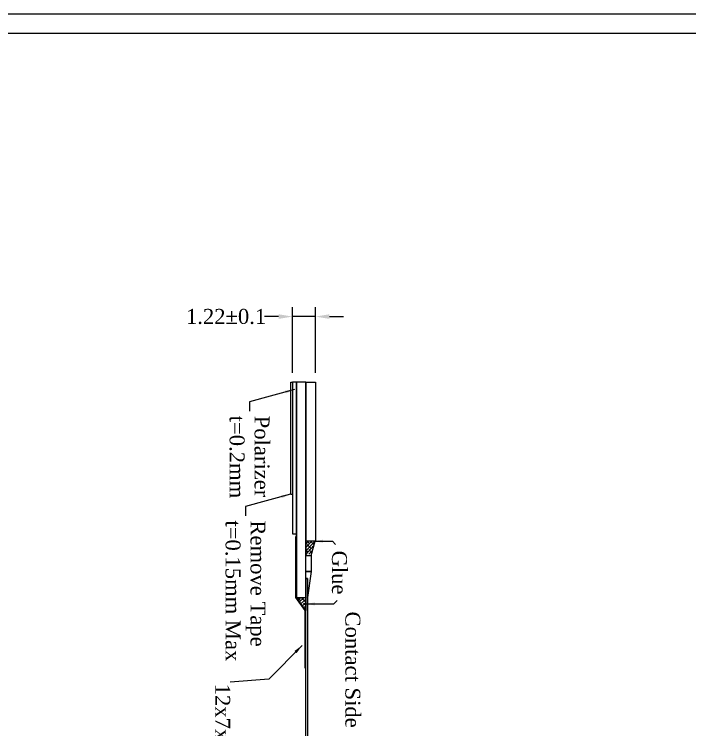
# Model space of a CAD drawing. Header units: millimetres. Extents: x -179 to 120, y 0 to 80.
# Drawn here: x 47.8 to 83.9, y 41.78 to 80 of the extents above; entities that cross this region are included whole.
import ezdxf

# ---------------------------------------------------------------- set-up
doc = ezdxf.new("R2010")
doc.units = ezdxf.units.MM
doc.header["$MEASUREMENT"] = 0
for name, color, linetype in [('Dimension', 7, 'Continuous'), ('Driver IC', 8, 'Continuous'), ('FPC', 30, 'Continuous'), ('Frame', 7, 'Continuous'), ('Index', 7, 'Continuous'), ('Tape', 6, 'Continuous')]:
    doc.layers.add(name, color=color, linetype=linetype)
doc.styles.get("Standard").update_dxf_attribs({"font": 'TIMES.TTF'})
doc.dimstyles.get("Standard").update_dxf_attribs({"dimtxt": 0.8, "dimasz": 0.75, "dimexe": 0.5, "dimexo": 0.5, "dimgap": 0.1, "dimtad": 0, "dimdec": 3, "dimdsep": 46, "dimtxsty": 'Standard', "dimcen": 0.09, "dimadec": 0, "dimazin": 2, "dimtfac": 1, "dimtdec": 3, "dimtmove": 0, "dimatfit": 3, "dimfxl": 0, "dimtolj": 1, "dimarcsym": 0})

# ---------------------------------------------------------------- blocks, each defined once
blk = doc.blocks.new('*D15')
at = {"layer": 'Defpoints', "color": 0}
for p in [(62.675, 63.852), (62.675, 60.352), (63.895, 60.352)]:
    blk.add_point(p, dxfattribs=at)
at = {"layer": 'Dimension', "color": 0, "lineweight": -2}
for p, q in [((62.675, 60.852), (62.675, 64.352)), ((63.895, 60.852), (63.895, 64.352)), ((61.925, 63.852), (61.175, 63.852)), ((63.895, 63.852), (62.675, 63.852)), ((64.645, 63.852), (65.395, 63.852))]:
    blk.add_line(p, q, dxfattribs=at)
at = {"layer": 'Dimension', "color": 0}
for points in [[(61.925, 63.977), (61.925, 63.727), (62.675, 63.852)], [(64.645, 63.977), (64.645, 63.727), (63.895, 63.852)]]:
    blk.add_solid(points, dxfattribs=at)
at = {"layer": 'Dimension', "color": 0, "insert": (59.12, 63.852), "char_height": 0.8, "attachment_point": 5}
blk.add_mtext('\\A1;1.22±0.1', dxfattribs=at)

msp = doc.modelspace()

# ---------------------------------------------------------------- hatches: boundary and pattern name
h = msp.add_hatch()
h.set_pattern_fill('ANSI38', color=8, angle=-90, style=0)
h.set_pattern_definition([(225, (100.1748, 101.75174), (-0.08838835, 0.08838835), []), (135, (100.1748, 101.75174), (-0.08838835, 0.26516504), [0.3125, -0.1875])])
h.paths.add_polyline_path([(63.3748, 51.8517), (63.3748, 51.1517), (63.6748, 51.1517), (63.8748, 51.8517)])
h = msp.add_hatch()
h.set_pattern_fill('ANSI38', color=8, angle=-180, style=0)
h.set_pattern_definition([(45, (7.8748, 4.39174), (-0.08838835, 0.08838835), []), (135, (7.8748, 4.39174), (-0.26516504, 0.08838835), [0.3125, -0.1875])])
h.paths.add_polyline_path([(63.3748, 48.8517), (62.8748, 48.8517), (63.3748, 48.1517)])

# ---------------------------------------------------------------- linework, layer by layer
at = {"color": 4}
msp.add_lwpolyline([(62.6748, 54.3517), (62.5748, 54.3517), (62.5748, 60.3517), (62.6748, 60.3517)], close=True, dxfattribs=at)
at = {"color": 6}
for points in [[(62.6748, 52.2517), (62.8748, 52.2517), (62.8748, 60.3517), (62.6748, 60.3517)], [(62.8248, 52.0851), (62.8248, 48.8517), (63.3248, 48.1517), (63.3248, 45.0851), (63.3748, 45.0851), (63.3748, 48.1517), (62.8748, 48.8517), (62.8748, 52.0851)]]:
    msp.add_lwpolyline(points, close=True, dxfattribs=at)
for points in [[(62.8748, 60.3517), (62.8748, 48.8517), (63.3748, 48.8517), (63.3748, 60.3517)], [(63.3948, 60.3517), (63.8948, 60.3517), (63.8948, 51.8517), (63.3948, 51.8517)]]:
    msp.add_lwpolyline(points, close=True)
at = {"color": 8}
for points in [[(63.8748, 51.8517), (63.3748, 51.8517), (63.3748, 51.0927), (63.6748, 51.0927)], [(63.4748, 48.8517), (63.4748, 49.8517), (63.3748, 49.8517), (63.3748, 50.2377), (63.6748, 50.2377)], [(62.8748, 48.8517), (63.3748, 48.8517), (63.3748, 48.1517)]]:
    msp.add_lwpolyline(points, close=True, dxfattribs=at)
at = {"layer": 'Driver IC', "ltscale": 0.5}
msp.add_lwpolyline([(63.3748, 51.0927), (63.6748, 51.0927), (63.6748, 50.2377), (63.3748, 50.2377)], close=True, dxfattribs=at)
at = {"layer": 'FPC'}
msp.add_lwpolyline([(63.4748, 49.8517), (63.4748, 38.8517), (63.3748, 38.8517), (63.3748, 49.8517)], close=True, dxfattribs=at)
at = {"layer": 'Frame'}
for points in [[(120, 80), (0, 80), (0, 0), (120, 0)], [(119, 1), (1, 1), (1, 79), (119, 79)]]:
    msp.add_lwpolyline(points, close=True, dxfattribs=at)
at = {"layer": 'Tape', "ltscale": 0.5}
msp.add_line((62.8748, 49.4587), (62.8748, 52.4587), dxfattribs=at)

# ---------------------------------------------------------------- texts
at = {"layer": 'Index', "char_height": 0.8, "rotation": 270}
for s, insert, attachment_point in [('Polarizer\\Pt=0.2mm', (60.3669, 58.5559), 4), ('Remove Tape\\Pt=0.15mm Max', (60.1507, 52.9608), 4), ('{\\fTimes New Roman|b0|i0|c0|p18;Glue}', (65.1748, 50.1767), 5), ('{\\fTimes New Roman|b0|i0|c0|p18;Contact Side}', (65.8896, 41.8861), 6), ('12x7x0.06mm', (58.9313, 37.2248), 6)]:
    msp.add_mtext(s, dxfattribs=dict(at, insert=insert, attachment_point=attachment_point))

# ---------------------------------------------------------------- dimensions: what is measured, and where the dimension line sits
at = {"layer": 'Dimension'}
dim = msp.add_linear_dim(base=(62.6748, 63.8517), p1=(63.8948, 60.3517), p2=(62.6748, 60.3517), dimstyle='Standard', override={"dimtxt": 0.8, "dimasz": 0.75, "dimexe": 0.5, "dimexo": 0.5, "dimgap": 0.1, "dimtih": 0, "dimtoh": 0, "dimdec": 3, "dimzin": 8, "dimazin": 2, "dimtol": 1, "dimtp": 0.1, "dimtm": 0.1, "dimtdec": 3, "dimtofl": 1, "dimtzin": 8}, dxfattribs=at)
dim.commit()
dim.dimension.update_dxf_attribs({"geometry": '*D15', "text_midpoint": (59.1201, 63.8517)})

# ---------------------------------------------------------------- leaders
at = {"layer": 'Index'}
for points, override in [([(62.7817, 59.9529), (60.3669, 59.3059), (60.3669, 58.8059)], {"dimtxt": 0.5, "dimasz": 0.5, "dimexe": 0.5, "dimexo": 0.5, "dimgap": 0.1, "dimtih": 0, "dimdec": 3}), ([(62.5655, 54.3579), (60.1507, 53.7108), (60.1507, 53.2108)], {"dimtxt": 0.5, "dimasz": 0.5, "dimexe": 0.5, "dimexo": 0.5, "dimgap": 0.1, "dimtih": 0, "dimdec": 3}), ([(63.7998, 51.8517), (64.7998, 51.8517), (64.9766, 51.675)], {"dimtxt": 0.5, "dimasz": 0.5, "dimexe": 0.5, "dimexo": 0.5, "dimgap": 0.1, "dimtih": 0, "dimdec": 2}), ([(63.3748, 48.5017), (64.8748, 48.5017), (65.0516, 48.6785)], {"dimtxt": 0.5, "dimasz": 0.5, "dimexe": 0.5, "dimexo": 0.5, "dimgap": 0.1, "dimtih": 0, "dimdec": 2}), ([(63.1843, 46.2851), (61.405, 44.4752), (59.3394, 44.329)], {"dimtxt": 0.5, "dimasz": 0.5, "dimexe": 0.5, "dimexo": 0.5, "dimgap": 0.1, "dimtih": 0, "dimdec": 3})]:
    msp.add_leader(points, dimstyle='Standard', override=override, dxfattribs=at)

doc.saveas('drawing.dxf')
